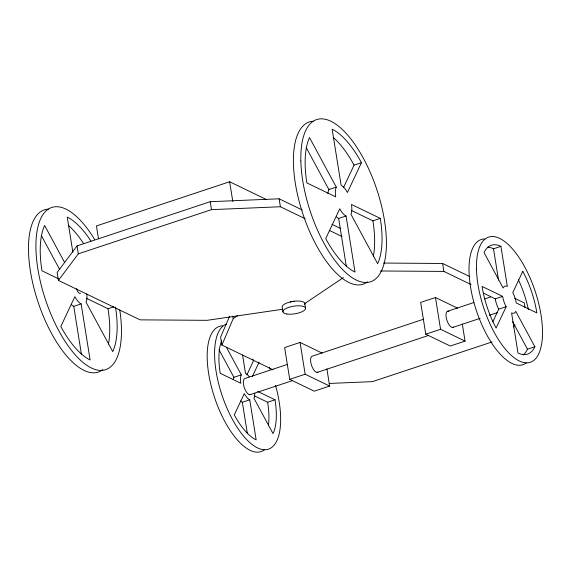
<?xml version="1.0" encoding="UTF-8"?>
<svg xmlns="http://www.w3.org/2000/svg" width="571" height="571" viewBox="0 0 571 571"><rect width="100%" height="100%" fill="white"/><g stroke="black" fill="none" stroke-linecap="round" stroke-linejoin="round"><path stroke-width="0.86" d="M229.535 316.277L220.627 337.126L221.898 345.07L273.138 369.83M221.898 345.07L233.211 318.611L232.825 316.227M246.879 374.869L253.56 360.665A57.357 23.504 71.6 0 0 252.675 359.052M252.425 376.353L259.106 362.157M343.435 187.702L354.056 165.133L361.457 162.678A76.849 31.491 71.6 0 0 332.144 129.217L341.13 185.311A16.502 6.759 71.6 0 1 347.425 192.498L361.457 162.678M492.802 321.794L498.747 309.168A14.261 5.846 71.6 0 1 495.25 298.833L483.366 293.094M506.142 306.713L496.12 328.011A57.357 23.504 71.6 0 1 482.052 286.428L502.644 296.378A14.261 5.846 71.6 0 0 506.142 306.713L498.747 309.168M302.345 210.021L279.126 198.808L210.228 201.699L77.035 245.887L57.136 272.46L58.413 280.404L140.073 319.86L207.109 320.324L282.524 309.275M58.413 280.404L78.306 253.838L211.498 209.643L280.397 206.752L305.214 218.743M513.5 326.955L515.078 324.856M233.211 318.611L237.615 315.649M304.471 303.751L343.399 277.599M266.464 199.55L229.635 181.756L96.442 225.945L98.512 238.828M327.961 193.719A16.502 6.759 71.6 0 1 328.875 189.565L336.276 187.11L309.532 137.597A76.849 31.491 71.6 0 0 306.877 182.913L335.705 196.845A16.502 6.759 71.6 0 1 336.276 187.11M71.618 304.835A16.502 6.759 71.6 0 0 73.745 306.341L81.139 303.886L90.125 359.98A76.849 31.491 71.6 0 1 60.812 326.512L74.844 296.699A16.502 6.759 71.6 0 0 81.139 303.886M336.519 216.937A16.502 6.759 71.6 0 0 338.646 218.45L346.047 215.995L355.026 272.089A76.849 31.491 71.6 0 1 325.72 238.621L339.752 208.808A16.502 6.759 71.6 0 0 346.047 215.995M86.378 298.29L107.998 308.74L113.75 306.827M351.279 210.399L372.899 220.849L380.3 218.393A76.849 31.491 71.6 0 1 377.638 263.709L350.901 214.196A16.502 6.759 71.6 0 0 351.472 204.461L380.3 218.393M487.513 247.186A57.357 23.504 71.6 0 1 493.515 248.806L500.917 246.351L507.333 286.414A14.261 5.846 71.6 0 0 503.144 287.97L484.044 252.603A57.357 23.504 71.6 0 1 500.917 246.351M322.187 353.128L300.06 342.436L284.622 347.561L289.718 379.344L314.214 391.178L329.645 386.053L326.897 368.873M457.599 308.197L435.466 297.505L420.67 302.416L425.759 334.192L450.262 346.033L465.058 341.123L462.303 323.943M233.261 379.529A14.261 5.846 71.6 0 1 233.903 377.31L241.305 374.854L226.359 347.175M287.106 364.512L245.337 378.373A8.544 3.505 71.6 0 0 244.338 387.773A8.544 3.505 71.6 0 0 250.769 394.425M423.761 319.168L312.565 356.061A8.544 3.505 71.6 0 0 311.566 365.461A8.544 3.505 71.6 0 0 317.997 372.114M447.978 311.124L473.873 302.53M484.736 298.933L490.582 296.991M495.25 298.833L502.644 296.378M289.718 379.344L305.15 374.219L329.645 386.053M425.759 334.192L440.562 329.281L465.058 341.123M317.141 372.428L428.336 335.534M452.546 327.497L480.118 318.347M489.311 315.299L497.662 312.53M249.912 394.739L292.516 380.6M240.512 400.963A14.261 5.846 71.6 0 0 242.347 402.262L249.748 399.807L256.165 439.877A57.357 23.504 71.6 0 1 234.288 414.896L244.309 393.597A14.261 5.846 71.6 0 0 249.748 399.807M254.166 395.746L267.628 402.248L275.029 399.793A57.357 23.504 71.6 0 1 273.038 433.625L253.938 398.251A14.261 5.846 71.6 0 0 254.752 393.162M492.159 341.915L372.456 381.635L329.174 383.455M523.157 354.926A57.357 23.504 71.6 0 0 527.476 349.195L534.877 346.74L515.777 311.366A14.261 5.846 71.6 0 1 511.58 312.922L517.997 352.992A57.357 23.504 71.6 0 0 534.877 346.74M383.512 263.06L442.611 263.474L469.833 276.621M380.379 270.975L443.881 271.418L471.104 284.572M514.664 298.29L524.278 302.93L525.042 307.698M331.965 224.339L340.773 228.593M329.231 230.349L342.043 236.537M58.784 278.933L41.968 270.804A76.849 31.491 71.6 0 1 44.631 225.488L64.687 262.624M257.6 391.378L275.029 399.793M512.53 321.516L527.476 349.195M306.313 147.789L328.875 189.565M218.957 349.63L233.903 377.31M41.412 235.68L59.791 269.719M493.515 248.806L498.54 280.161M442.611 263.474L443.881 271.418M435.466 297.505L440.562 329.281M338.646 218.45L346.369 266.657M304.764 303.329L305.528 308.097M279.126 198.808L280.397 206.752M300.06 342.436L305.15 374.219M282.952 311.909L282.188 307.141A11.449 3.861 -9.1 0 1 294.058 301.252A11.449 3.861 -9.1 0 1 304.607 304.372M229.635 181.756L232.804 201.513M242.568 355.005L245.501 373.298A14.261 5.846 71.6 0 1 249.192 376.724M210.228 201.699L211.498 209.643M242.347 402.262L247.371 433.625M77.035 245.887L78.306 253.838M72.86 252.168L67.242 217.108A76.849 31.491 71.6 0 1 91.003 241.169M73.745 306.341L81.46 354.548M290.296 302.073A5.681 1.913 -9.1 0 1 294.55 301.26M80.568 293.266A5.125 2.098 71.6 0 1 76.514 288.633M102.723 369.673A85.464 35.024 71.6 0 1 38.428 303.18A85.464 35.024 71.6 0 1 48.421 209.15M68.306 225.309A76.849 31.491 71.6 0 1 83.602 243.624M107.998 308.74A76.849 31.491 71.6 0 1 108.461 344.013M119.796 310.06A85.464 35.024 71.6 0 1 81.225 360.922A85.464 35.024 71.6 0 1 36.465 235.409A85.464 35.024 71.6 0 1 94.586 239.377M115.535 307.162A76.849 31.491 71.6 0 1 112.737 351.6L86 302.088A16.502 6.759 71.6 0 0 86.785 293.937M367.624 281.781A85.464 35.024 71.6 0 1 303.337 215.281A85.464 35.024 71.6 0 1 313.329 121.259M333.214 137.418A76.849 31.491 71.6 0 1 354.056 165.133M372.899 220.849A76.849 31.491 71.6 0 1 373.363 256.122M453.41 327.176A8.544 3.505 71.6 0 1 446.65 319.46A8.544 3.505 71.6 0 1 448.992 311.366M264.494 449.741A65.979 27.037 71.6 0 1 214.86 398.408A65.979 27.037 71.6 0 1 222.576 325.82M267.628 402.248A57.357 23.504 71.6 0 1 268.456 425.523M275.529 385.389A65.979 27.037 71.6 0 1 266.471 449.634A65.979 27.037 71.6 0 1 221.362 393.219A65.979 27.037 71.6 0 1 226.48 324.057M269.341 367.424A65.979 27.037 71.6 0 1 270.012 369.08M241.305 374.854A14.261 5.846 71.6 0 0 240.812 383.262L220.22 373.313A57.357 23.504 71.6 0 1 221.605 340.88M526.326 362.856A65.979 27.037 71.6 0 1 476.699 311.523A65.979 27.037 71.6 0 1 484.408 238.935M518.418 279.783A57.357 23.504 71.6 0 1 528.389 309.561M522.8 271.325L512.772 292.623A14.261 5.846 71.6 0 1 516.27 302.958L536.861 312.908A57.357 23.504 71.6 0 0 522.8 271.325M300.853 161.029A85.464 35.024 71.6 0 0 366.446 282.502A85.464 35.024 71.6 0 0 363.463 158.424A85.464 35.024 71.6 0 0 300.853 161.029M286.885 314.014A11.449 3.861 -9.1 0 0 305.371 309.139A11.449 3.861 -9.1 0 0 290.453 306.863A11.449 3.861 -9.1 0 0 286.885 314.014M476.471 269.084A65.979 27.037 71.6 0 0 527.104 362.856A65.979 27.037 71.6 0 0 524.799 267.071A65.979 27.037 71.6 0 0 476.471 269.084"/></g></svg>
